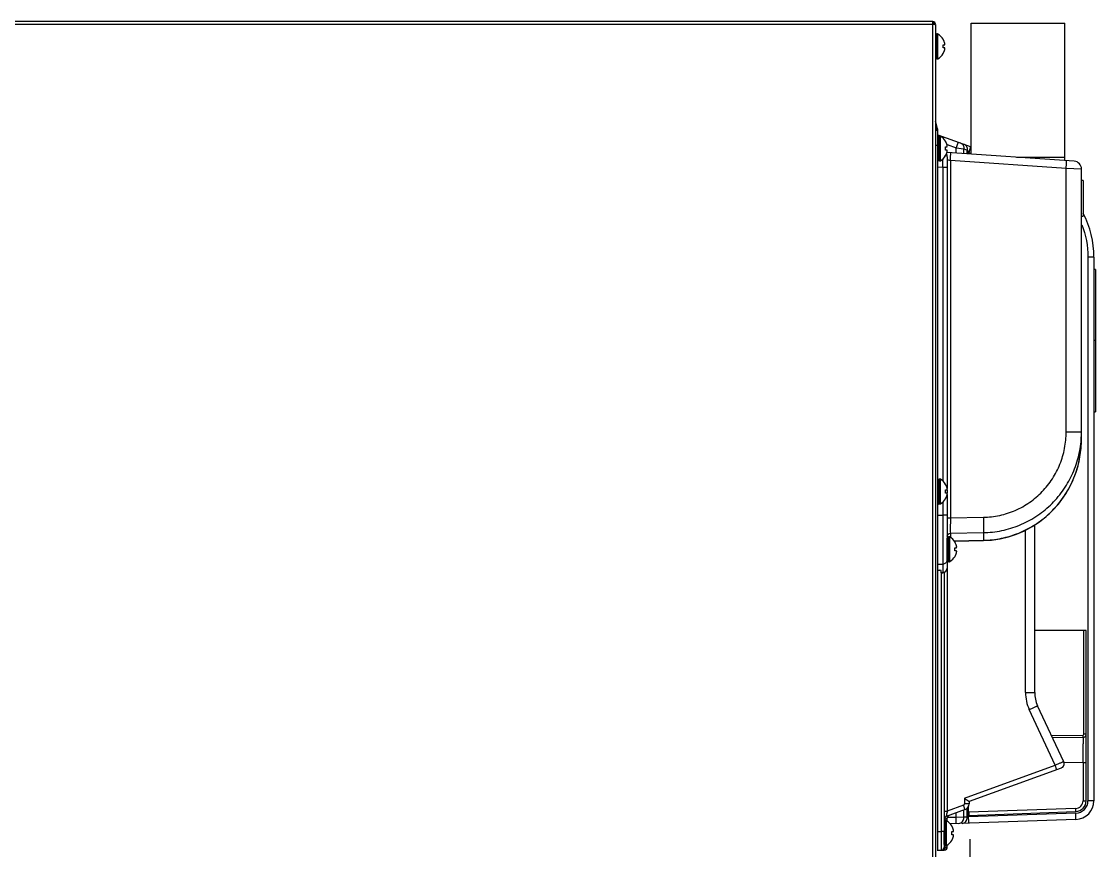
# Model space of a CAD drawing. Header units: millimetres. Extents: x 406 to 4339, y 342 to 2993.
# Drawn here: x 1984.2 to 2328.3, y 1710 to 1975.8 of the extents above; entities that cross this region are included whole.
import ezdxf

# ---------------------------------------------------------------- set-up
doc = ezdxf.new("R2010")
doc.units = ezdxf.units.MM
doc.header["$LTSCALE"] = 256.666667
doc.layers.get('0').update_dxf_attribs({"linetype": 'CONTINUOUS'})
doc.layers.add('ASSI', color=7, linetype='CONTINUOUS')
doc.layers.add('GEOM', color=7, linetype='CONTINUOUS')

msp = doc.modelspace()

# ---------------------------------------------------------------- linework, layer by layer
at = {"color": 7, "linetype": 'Continuous'}
for p, q in [((2276.23, 1975.77), (1727.83, 1975.77)), ((2276.23, 1974.87), (2276.23, 1975.77)), ((2276.68, 1975.58), (2276.23, 1974.99)), ((2276.13, 1974.87), (2276.68, 1974.87)), ((2276.68, 1974.87), (2277.03, 1974.87)), ((2277.03, 1974.77), (2277.03, 1574.67)), ((2288.53, 1975.27), (2318.53, 1975.27)), ((2288.53, 1933.28), (2288.53, 1975.27)), ((2318.53, 1932.27), (2318.53, 1975.27)), ((2279.47, 1970.07), (2279.5, 1970.07)), ((2279.47, 1968.27), (2280.02, 1968.27)), ((2280.02, 1967.27), (2279.47, 1967.27)), ((2279.5, 1965.47), (2279.47, 1965.47)), ((2277.83, 1709.97), (2277.83, 1936.1)), ((2280.27, 1937.37), (2280.3, 1937.37)), ((2280.27, 1935.57), (2280.82, 1935.57)), ((2280.82, 1934.57), (2280.27, 1934.57)), ((2280.3, 1932.77), (2280.27, 1932.77)), ((2324.33, 1924.8), (2323.83, 1924.8)), ((2324.33, 1924.8), (2324.33, 1913.4)), ((2323.83, 1913.4), (2324.33, 1913.4)), ((2280.27, 1827.4), (2280.3, 1827.4)), ((2280.27, 1825.6), (2280.82, 1825.6)), ((2280.82, 1824.6), (2280.27, 1824.6)), ((2280.3, 1822.8), (2280.27, 1822.8)), ((2283.27, 1808.9), (2283.3, 1808.9)), ((2283.27, 1807.1), (2283.82, 1807.1)), ((2283.82, 1806.1), (2283.27, 1806.1)), ((2283.3, 1804.3), (2283.27, 1804.3)), ((2282.27, 1717.9), (2282.3, 1717.9)), ((2282.27, 1716.1), (2282.82, 1716.1)), ((2282.82, 1715.1), (2282.27, 1715.1)), ((2282.3, 1713.3), (2282.27, 1713.3))]:
    msp.add_line(p, q, dxfattribs=at)
at = {"color": 9, "linetype": 'Continuous'}
for p, q in [((1727.93, 1974.87), (2276.13, 1974.87)), ((2276.13, 1974.87), (2276.13, 1574.67)), ((2277.03, 1936.1), (2277.83, 1936.1)), ((2303, 1932.27), (2318.53, 1932.27))]:
    msp.add_line(p, q, dxfattribs=at)
at = {"color": 4}
msp.add_line((2288.03, 1713.67), (2288.03, 1613.67), dxfattribs=at)
at = {"color": 7, "linetype": 'Continuous'}
for centre, radius, start, end in [((2276.13, 1974.87), 0.9, 0, 83.6203), ((2275.42, 1967.58), 4.75, 28.9687, 31.5341), ((2275.42, 1967.58), 4.75, 28.0074, 28.9684), ((2275.43, 1967.58), 4.75, 26.6813, 28.0074), ((2275.43, 1967.59), 4.74, 25.5402, 26.6812), ((2275.43, 1967.59), 4.74, 24.5722, 25.5402), ((2275.44, 1967.59), 4.73, 23.3175, 24.5722), ((2275.44, 1967.59), 4.73, 22.5474, 23.3174), ((2275.45, 1967.59), 4.72, 21.0025, 22.5476), ((2275.46, 1967.6), 4.72, 20.5181, 21.0023), ((2275.47, 1967.6), 4.7, 18.4656, 20.5187), ((2275.48, 1967.61), 4.68, 17.3773, 18.465), ((2275.5, 1967.61), 4.67, 16.3949, 17.3772), ((2275.53, 1967.62), 4.64, 14.3176, 16.3964), ((2278.03, 1968.51), 2.01, 5.1401, 7.2744), ((2278.06, 1968.51), 1.98, 4.2856, 5.1372), ((2278.07, 1968.52), 1.97, 3.0233, 4.286), ((2278.07, 1968.52), 1.97, 355.3984, 356.7833), ((2278.08, 1968.52), 1.96, 1.9964, 3.0228), ((2278.09, 1968.52), 1.95, 0.9261, 1.9964), ((2278.09, 1968.52), 1.95, 358.8459, 0.9258), ((2278.08, 1968.52), 1.96, 357.6234, 358.8455), ((2278.08, 1968.52), 1.96, 356.7841, 357.6235), ((2275.71, 1967.77), 3.79, 5.0778, 7.5988), ((2275.71, 1967.77), 3.79, 352.4012, 354.9222), ((2275.42, 1967.95), 4.75, 328.4659, 331.0313), ((2275.72, 1967.77), 3.78, 4.2046, 5.0769), ((2275.73, 1967.77), 3.78, 2.5423, 4.2047), ((2275.73, 1967.77), 3.78, 355.7953, 357.4577), ((2275.72, 1967.77), 3.78, 354.9231, 355.7954), ((2275.73, 1967.77), 3.77, 357.4579, 2.5421), ((2275.42, 1967.95), 4.75, 331.0316, 331.9926), ((2275.43, 1967.95), 4.75, 331.9926, 333.3187), ((2275.43, 1967.95), 4.74, 333.3188, 334.4598), ((2275.43, 1967.95), 4.74, 334.4598, 335.4278), ((2275.44, 1967.94), 4.73, 335.4278, 336.6825), ((2275.44, 1967.94), 4.73, 336.6826, 337.4526), ((2275.45, 1967.94), 4.72, 337.4524, 338.9975), ((2275.46, 1967.94), 4.72, 338.9977, 339.4819), ((2275.47, 1967.93), 4.7, 339.4813, 341.5344), ((2275.48, 1967.93), 4.68, 341.535, 342.6227), ((2275.5, 1967.92), 4.67, 342.6228, 343.6051), ((2275.53, 1967.91), 4.64, 343.6036, 345.6824), ((2278.03, 1968.52), 2.01, 352.7259, 354.7415), ((2278.03, 1967.01), 2.01, 5.2585, 7.2741), ((2278.03, 1967.02), 2.01, 352.7256, 354.8598), ((2278.05, 1968.52), 1.98, 354.7442, 355.3991), ((2278.05, 1967.01), 1.98, 4.6009, 5.2558), ((2278.07, 1967.02), 1.97, 3.2167, 4.6016), ((2278.07, 1967.02), 1.97, 355.714, 356.9766), ((2278.06, 1967.02), 1.98, 354.8627, 355.7144), ((2278.08, 1967.02), 1.96, 2.3765, 3.2159), ((2278.08, 1967.02), 1.95, 1.1545, 2.3767), ((2278.09, 1967.02), 1.95, 0.1995, 1.1541), ((2278.09, 1967.02), 1.95, 359.0741, 0.1995), ((2278.08, 1967.02), 1.95, 358.0037, 359.0738), ((2278.08, 1967.02), 1.96, 356.9771, 358.0037), ((2276.22, 1934.88), 4.75, 28.9687, 31.5341), ((2276.51, 1935.07), 3.79, 5.0778, 7.5988), ((2276.51, 1935.07), 3.79, 352.4012, 354.9222), ((2276.52, 1935.07), 3.78, 4.2046, 5.0769), ((2276.53, 1935.07), 3.78, 2.5423, 4.2047), ((2276.53, 1935.07), 3.78, 355.7953, 357.4577), ((2276.52, 1935.07), 3.78, 354.9231, 355.7954), ((2276.53, 1935.07), 3.77, 357.4579, 2.5421), ((2276.22, 1934.88), 4.75, 28.0074, 28.9684), ((2276.23, 1934.88), 4.75, 26.6813, 28.0074), ((2276.23, 1934.89), 4.74, 25.5402, 26.6812), ((2276.23, 1934.89), 4.74, 24.5722, 25.5402), ((2276.24, 1934.89), 4.73, 23.3175, 24.5722), ((2276.24, 1934.89), 4.73, 22.5474, 23.3174), ((2276.25, 1934.89), 4.72, 21.0025, 22.5476), ((2276.26, 1934.9), 4.72, 20.5181, 21.0023), ((2276.27, 1934.9), 4.7, 18.4656, 20.5187), ((2276.28, 1934.91), 4.68, 17.3773, 18.465), ((2276.3, 1934.91), 4.67, 16.3949, 17.3772), ((2276.33, 1934.92), 4.64, 14.3176, 16.3964), ((2276.33, 1935.21), 4.64, 343.6036, 345.6824), ((2278.83, 1935.81), 2.01, 5.1401, 7.2744), ((2278.83, 1935.82), 2.01, 352.7259, 354.7415), ((2278.83, 1934.31), 2.01, 5.2585, 7.2741), ((2278.83, 1934.32), 2.01, 352.7256, 354.8598), ((2278.86, 1935.81), 1.98, 4.2856, 5.1372), ((2278.87, 1935.82), 1.97, 3.0233, 4.286), ((2278.87, 1935.82), 1.97, 355.3984, 356.7833), ((2278.85, 1935.82), 1.98, 354.7442, 355.3991), ((2278.85, 1934.31), 1.98, 4.6009, 5.2558), ((2278.87, 1934.32), 1.97, 3.2167, 4.6016), ((2278.87, 1934.32), 1.97, 355.714, 356.9766), ((2278.86, 1934.32), 1.98, 354.8627, 355.7144), ((2278.88, 1935.82), 1.96, 1.9964, 3.0228), ((2278.89, 1935.82), 1.95, 0.9261, 1.9964), ((2278.89, 1935.82), 1.95, 358.8459, 0.9258), ((2278.88, 1935.82), 1.96, 357.6234, 358.8455), ((2278.88, 1935.82), 1.96, 356.7841, 357.6235), ((2278.88, 1934.32), 1.96, 2.3765, 3.2159), ((2278.88, 1934.32), 1.95, 1.1545, 2.3767), ((2278.89, 1934.32), 1.95, 0.1995, 1.1541), ((2278.89, 1934.32), 1.95, 359.0741, 0.1995), ((2278.88, 1934.32), 1.95, 358.0037, 359.0738), ((2278.88, 1934.32), 1.96, 356.9771, 358.0037), ((2276.22, 1935.25), 4.75, 328.4659, 331.0313), ((2276.22, 1935.25), 4.75, 331.0316, 331.9926), ((2276.23, 1935.25), 4.75, 331.9926, 333.3187), ((2276.23, 1935.25), 4.74, 333.3188, 334.4598), ((2276.23, 1935.25), 4.74, 334.4598, 335.4278), ((2276.24, 1935.24), 4.73, 335.4278, 336.6825), ((2276.24, 1935.24), 4.73, 336.6826, 337.4526), ((2276.25, 1935.24), 4.72, 337.4524, 338.9975), ((2276.26, 1935.24), 4.72, 338.9977, 339.4819), ((2276.27, 1935.23), 4.7, 339.4813, 341.5344), ((2276.28, 1935.23), 4.68, 341.535, 342.6227), ((2276.3, 1935.22), 4.67, 342.6228, 343.6051), ((2253.53, 1932.27), 65, 359.0444, 360), ((2276.22, 1824.92), 4.75, 28.9687, 31.5341), ((2276.51, 1825.1), 3.79, 5.0778, 7.5988), ((2276.51, 1825.1), 3.79, 352.4012, 354.9222), ((2276.52, 1825.1), 3.78, 4.2046, 5.0769), ((2276.53, 1825.1), 3.78, 2.5423, 4.2047), ((2276.53, 1825.1), 3.78, 355.7953, 357.4577), ((2276.52, 1825.1), 3.78, 354.9231, 355.7954), ((2276.53, 1825.1), 3.77, 0.0004, 2.5421), ((2276.53, 1825.1), 3.77, 357.4579, 359.9996), ((2276.22, 1824.92), 4.75, 28.0074, 28.9684), ((2276.23, 1824.92), 4.75, 26.6813, 28.0074), ((2276.23, 1824.92), 4.74, 25.5402, 26.6812), ((2276.23, 1824.92), 4.74, 24.5722, 25.5402), ((2276.24, 1824.92), 4.73, 23.3175, 24.5722), ((2276.24, 1824.93), 4.73, 22.5474, 23.3174), ((2276.25, 1824.93), 4.72, 21.0025, 22.5476), ((2276.26, 1824.93), 4.72, 20.5181, 21.0023), ((2276.27, 1824.94), 4.7, 18.4656, 20.5187), ((2276.28, 1824.94), 4.68, 17.3773, 18.465), ((2276.28, 1825.26), 4.68, 341.535, 342.6227), ((2276.3, 1824.95), 4.67, 16.3949, 17.3772), ((2276.3, 1825.26), 4.67, 342.6228, 343.6051), ((2276.33, 1824.95), 4.64, 14.3176, 16.3964), ((2276.33, 1825.25), 4.64, 343.6036, 345.6824), ((2278.83, 1825.85), 2.01, 5.1401, 7.2744), ((2278.83, 1825.86), 2.01, 352.7259, 354.7415), ((2278.83, 1824.35), 2.01, 5.2585, 7.2741), ((2278.83, 1824.36), 2.01, 352.7256, 354.8598), ((2278.86, 1825.85), 1.98, 4.2856, 5.1372), ((2278.87, 1825.85), 1.97, 3.0233, 4.286), ((2278.87, 1825.85), 1.97, 355.3984, 356.7833), ((2278.85, 1825.85), 1.98, 354.7442, 355.3991), ((2278.85, 1824.35), 1.98, 4.6009, 5.2558), ((2278.87, 1824.35), 1.97, 3.2167, 4.6016), ((2278.87, 1824.35), 1.97, 355.714, 356.9766), ((2278.86, 1824.35), 1.98, 354.8627, 355.7144), ((2278.88, 1825.85), 1.96, 1.9964, 3.0228), ((2278.89, 1825.85), 1.95, 0.9261, 1.9964), ((2278.89, 1825.85), 1.95, 358.8459, 0.9258), ((2278.88, 1825.85), 1.96, 357.6234, 358.8455), ((2278.88, 1825.85), 1.96, 356.7841, 357.6235), ((2278.88, 1824.35), 1.96, 2.3765, 3.2159), ((2278.88, 1824.35), 1.95, 1.1545, 2.3767), ((2278.89, 1824.35), 1.95, 0.1995, 1.1541), ((2278.89, 1824.35), 1.95, 359.0741, 0.1995), ((2278.88, 1824.35), 1.95, 358.0037, 359.0738), ((2278.88, 1824.35), 1.96, 356.9771, 358.0037), ((2276.22, 1825.29), 4.75, 328.4659, 331.0313), ((2276.22, 1825.29), 4.75, 331.0316, 331.9926), ((2276.23, 1825.28), 4.75, 331.9926, 333.3187), ((2276.23, 1825.28), 4.74, 333.3188, 334.4598), ((2276.23, 1825.28), 4.74, 334.4598, 335.4278), ((2276.24, 1825.28), 4.73, 335.4278, 336.6825), ((2276.24, 1825.28), 4.73, 336.6826, 337.4526), ((2276.25, 1825.27), 4.72, 337.4524, 338.9975), ((2276.26, 1825.27), 4.72, 338.9977, 339.4819), ((2276.27, 1825.27), 4.7, 339.4813, 341.5344), ((2279.22, 1806.41), 4.75, 28.9687, 31.5341), ((2279.51, 1806.6), 3.79, 5.0778, 7.5988), ((2279.52, 1806.6), 3.78, 4.2046, 5.0769), ((2279.53, 1806.6), 3.78, 2.5423, 4.2047), ((2279.53, 1806.6), 3.77, 357.4579, 2.5421), ((2279.22, 1806.41), 4.75, 28.0074, 28.9684), ((2279.23, 1806.41), 4.75, 26.6813, 28.0074), ((2279.23, 1806.42), 4.74, 25.5402, 26.6812), ((2279.23, 1806.42), 4.74, 24.5722, 25.5402), ((2279.24, 1806.42), 4.73, 23.3175, 24.5722), ((2279.24, 1806.42), 4.73, 22.5474, 23.3174), ((2279.25, 1806.42), 4.72, 21.0025, 22.5476), ((2279.26, 1806.43), 4.72, 20.5181, 21.0023), ((2279.27, 1806.43), 4.7, 18.4656, 20.5187), ((2279.28, 1806.44), 4.68, 17.3773, 18.465), ((2279.3, 1806.44), 4.67, 16.3949, 17.3772), ((2279.33, 1806.45), 4.64, 14.3176, 16.3964), ((2281.83, 1807.34), 2.01, 5.1401, 7.2744), ((2281.83, 1807.35), 2.01, 352.7259, 354.7415), ((2281.86, 1807.34), 1.98, 4.2856, 5.1372), ((2281.87, 1807.35), 1.97, 3.0233, 4.286), ((2281.87, 1807.35), 1.97, 355.3984, 356.7833), ((2281.85, 1807.35), 1.98, 354.7442, 355.3991), ((2281.88, 1807.35), 1.96, 1.9964, 3.0228), ((2281.89, 1807.35), 1.95, 0.9261, 1.9964), ((2281.89, 1807.35), 1.95, 358.8459, 0.9258), ((2281.88, 1807.35), 1.96, 357.6234, 358.8455), ((2281.88, 1807.35), 1.96, 356.7841, 357.6235), ((2279.51, 1806.6), 3.79, 352.4012, 354.9222), ((2279.22, 1806.78), 4.75, 328.4659, 331.0313), ((2279.53, 1806.6), 3.78, 355.7953, 357.4577), ((2279.52, 1806.6), 3.78, 354.9231, 355.7954), ((2279.22, 1806.78), 4.75, 331.0316, 331.9926), ((2279.23, 1806.78), 4.75, 331.9926, 333.3187), ((2279.23, 1806.78), 4.74, 333.3188, 334.4598), ((2279.23, 1806.78), 4.74, 334.4598, 335.4278), ((2279.24, 1806.77), 4.73, 335.4278, 336.6825), ((2279.24, 1806.77), 4.73, 336.6826, 337.4526), ((2279.25, 1806.77), 4.72, 337.4524, 338.9975), ((2279.26, 1806.77), 4.72, 338.9977, 339.4819), ((2279.27, 1806.76), 4.7, 339.4813, 341.5344), ((2279.28, 1806.76), 4.68, 341.535, 342.6227), ((2279.3, 1806.75), 4.67, 342.6228, 343.6051), ((2279.33, 1806.74), 4.64, 343.6036, 345.6824), ((2281.83, 1805.84), 2.01, 5.2585, 7.2741), ((2281.83, 1805.85), 2.01, 352.7256, 354.8598), ((2281.85, 1805.84), 1.98, 4.6009, 5.2558), ((2281.87, 1805.85), 1.97, 3.2167, 4.6016), ((2281.87, 1805.85), 1.97, 355.714, 356.9766), ((2281.86, 1805.85), 1.98, 354.8627, 355.7144), ((2281.88, 1805.85), 1.96, 2.3765, 3.2159), ((2281.88, 1805.85), 1.95, 1.1545, 2.3767), ((2281.89, 1805.85), 1.95, 0.1995, 1.1541), ((2281.89, 1805.85), 1.95, 359.0741, 0.1995), ((2281.88, 1805.85), 1.95, 358.0037, 359.0738), ((2281.88, 1805.85), 1.96, 356.9771, 358.0037), ((2278.22, 1715.41), 4.75, 28.9687, 31.5341), ((2278.22, 1715.41), 4.75, 28.0074, 28.9684), ((2278.23, 1715.41), 4.75, 26.6813, 28.0074), ((2278.23, 1715.42), 4.74, 25.5402, 26.6812), ((2278.23, 1715.42), 4.74, 24.5722, 25.5402), ((2278.24, 1715.42), 4.73, 23.3175, 24.5722), ((2278.24, 1715.42), 4.73, 22.5474, 23.3174), ((2278.25, 1715.42), 4.72, 21.0025, 22.5476), ((2278.51, 1715.6), 3.79, 5.0778, 7.5988), ((2278.51, 1715.6), 3.79, 352.4012, 354.9222), ((2278.52, 1715.6), 3.78, 4.2046, 5.0769), ((2278.53, 1715.6), 3.78, 2.5423, 4.2047), ((2278.53, 1715.6), 3.78, 355.7953, 357.4577), ((2278.52, 1715.6), 3.78, 354.9231, 355.7954), ((2278.53, 1715.6), 3.77, 357.4579, 2.5421), ((2278.23, 1715.78), 4.74, 334.4598, 335.4278), ((2278.24, 1715.77), 4.73, 335.4278, 336.6825), ((2278.24, 1715.77), 4.73, 336.6826, 337.4526), ((2278.25, 1715.77), 4.72, 337.4524, 338.9975), ((2278.26, 1715.43), 4.72, 20.5181, 21.0023), ((2278.26, 1715.77), 4.72, 338.9977, 339.4819), ((2278.27, 1715.43), 4.7, 18.4656, 20.5187), ((2278.27, 1715.76), 4.7, 339.4813, 341.5344), ((2278.28, 1715.44), 4.68, 17.3773, 18.465), ((2278.28, 1715.76), 4.68, 341.535, 342.6227), ((2278.3, 1715.44), 4.67, 16.3949, 17.3772), ((2278.3, 1715.75), 4.67, 342.6228, 343.6051), ((2278.33, 1715.45), 4.64, 14.3176, 16.3964), ((2278.33, 1715.74), 4.64, 343.6036, 345.6824), ((2280.83, 1716.34), 2.01, 5.1401, 7.2744), ((2280.83, 1716.35), 2.01, 352.7259, 354.7415), ((2280.83, 1714.84), 2.01, 5.2585, 7.2741), ((2280.83, 1714.85), 2.01, 352.7256, 354.8598), ((2280.86, 1716.34), 1.98, 4.2856, 5.1372), ((2280.87, 1716.35), 1.97, 3.0233, 4.286), ((2280.87, 1716.35), 1.97, 355.3984, 356.7833), ((2280.85, 1716.35), 1.98, 354.7442, 355.3991), ((2280.85, 1714.84), 1.98, 4.6009, 5.2558), ((2280.87, 1714.85), 1.97, 3.2167, 4.6016), ((2280.87, 1714.85), 1.97, 355.714, 356.9766), ((2280.86, 1714.85), 1.98, 354.8627, 355.7144), ((2280.88, 1716.35), 1.96, 1.9964, 3.0228), ((2280.89, 1716.35), 1.95, 0.9261, 1.9964), ((2280.89, 1716.35), 1.95, 358.8459, 0.9258), ((2280.88, 1716.35), 1.96, 357.6234, 358.8455), ((2280.88, 1716.35), 1.96, 356.7841, 357.6235), ((2280.88, 1714.85), 1.96, 2.3765, 3.2159), ((2280.88, 1714.85), 1.95, 1.1545, 2.3767), ((2280.89, 1714.85), 1.95, 0.1995, 1.1541), ((2280.89, 1714.85), 1.95, 359.0741, 0.1995), ((2280.88, 1714.85), 1.95, 358.0037, 359.0738), ((2280.88, 1714.85), 1.96, 356.9771, 358.0037), ((2278.22, 1715.78), 4.75, 328.4659, 331.0313), ((2278.22, 1715.78), 4.75, 331.0316, 331.9926), ((2278.23, 1715.78), 4.75, 331.9926, 333.3187), ((2278.23, 1715.78), 4.74, 333.3188, 334.4598)]:
    msp.add_arc(centre, radius, start, end, dxfattribs=at)
for points, knots in [([(2276.68, 1974.87), (2276.71, 1974.86), (2276.79, 1974.85), (2276.88, 1974.83), (2276.94, 1974.82)], [0, 0, 0, 0, 0.299271, 1, 1, 1, 1]), ([(2276.94, 1974.82), (2276.96, 1974.81), (2276.99, 1974.8), (2277.03, 1974.78), (2277.03, 1974.77)], [0, 0, 0, 0, 0.680679, 1, 1, 1, 1])]:
    msp.add_open_spline(points, degree=3, knots=knots, dxfattribs=at)
at = {"layer": 'ASSI', "color": 7, "linetype": 'Continuous'}
for p, q in [((2277.63, 1971.77), (2277.43, 1971.77)), ((2277.63, 1963.77), (2277.43, 1963.77)), ((2278.43, 1939.07), (2278.23, 1939.07)), ((2278.43, 1931.07), (2278.23, 1931.07)), ((2278.43, 1829.1), (2278.23, 1829.1)), ((2278.43, 1821.1), (2278.23, 1821.1)), ((2280.83, 1803), (2280.83, 1810.2)), ((2281.43, 1810.6), (2281.23, 1810.6)), ((2281.43, 1802.6), (2281.23, 1802.6)), ((2280.43, 1719.6), (2280.23, 1719.6)), ((2279.83, 1712), (2279.83, 1716.11)), ((2280.43, 1711.6), (2280.23, 1711.6))]:
    msp.add_line(p, q, dxfattribs=at)
at = {"layer": 'ASSI', "color": 9, "linetype": 'Continuous'}
for p, q in [((2277.43, 1963.77), (2277.43, 1971.77)), ((2277.63, 1963.77), (2277.63, 1971.77)), ((2277.83, 1963.82), (2277.83, 1971.71)), ((2278.23, 1931.07), (2278.23, 1939.07)), ((2278.43, 1931.07), (2278.43, 1939.07)), ((2278.63, 1931.12), (2278.63, 1939.01)), ((2278.23, 1821.1), (2278.23, 1829.1)), ((2278.43, 1821.1), (2278.43, 1829.1)), ((2278.63, 1821.16), (2278.63, 1829.05)), ((2281.23, 1802.6), (2281.23, 1810.6)), ((2281.43, 1802.6), (2281.43, 1810.6)), ((2281.63, 1802.65), (2281.63, 1810.54)), ((2280.23, 1711.6), (2280.23, 1719.6)), ((2280.43, 1711.6), (2280.43, 1719.6)), ((2280.63, 1711.65), (2280.63, 1719.54))]:
    msp.add_line(p, q, dxfattribs=at)
at = {"layer": 'ASSI', "color": 7, "linetype": 'Continuous'}
for centre, radius, start, end in [((2277.43, 1971.37), 0.4, 90, 180), ((2277.63, 1971.37), 0.4, 59.6988, 90), ((2275.41, 1967.57), 4.8, 31.4579, 59.6988), ((2275.41, 1967.97), 4.8, 300.3012, 328.5421), ((2277.43, 1964.17), 0.4, 180, 270), ((2277.63, 1964.17), 0.4, 270, 300.3012), ((2278.23, 1938.67), 0.4, 90, 180), ((2278.43, 1938.67), 0.4, 59.6988, 90), ((2276.21, 1934.87), 4.8, 31.4579, 59.6988), ((2278.23, 1931.47), 0.4, 180, 270), ((2278.43, 1931.47), 0.4, 270, 300.3012), ((2276.21, 1935.27), 4.8, 300.3012, 328.5421), ((2278.23, 1828.7), 0.4, 90, 180), ((2278.43, 1828.7), 0.4, 59.6988, 90), ((2276.21, 1824.9), 4.8, 31.4579, 59.6988), ((2278.23, 1821.5), 0.4, 180, 270), ((2278.43, 1821.5), 0.4, 270, 300.3012), ((2276.21, 1825.3), 4.8, 300.3012, 328.5421), ((2281.23, 1810.2), 0.4, 90, 180), ((2281.43, 1810.2), 0.4, 59.6988, 90), ((2279.21, 1806.4), 4.8, 31.4579, 59.6988), ((2279.21, 1806.8), 4.8, 300.3012, 328.5421), ((2281.23, 1803), 0.4, 180, 270), ((2281.43, 1803), 0.4, 270, 300.3012), ((2280.23, 1719.2), 0.4, 90, 180), ((2280.43, 1719.2), 0.4, 59.6988, 90), ((2278.21, 1715.4), 4.8, 31.4579, 59.6988), ((2280.23, 1712), 0.4, 180, 270), ((2280.43, 1712), 0.4, 270, 300.3012), ((2278.21, 1715.8), 4.8, 300.3012, 328.5421)]:
    msp.add_arc(centre, radius, start, end, dxfattribs=at)
at = {"layer": 'GEOM', "color": 7, "linetype": 'Continuous'}
for p, q in [((2277.75, 1941.35), (2277.03, 1943.85)), ((2277.83, 1936.1), (2277.83, 1940.84)), ((2277.83, 1939.47), (2288.53, 1935.57)), ((2321.5, 1930.97), (2280.75, 1933.82)), ((2280.83, 1932.42), (2280.83, 1826.1)), ((2323.83, 1920.47), (2323.83, 1928.48)), ((2323.83, 1841.79), (2323.83, 1917.72)), ((2327.83, 1900.26), (2327.83, 1726.01)), ((2328.33, 1896.25), (2327.83, 1896.25)), ((2328.33, 1896.25), (2328.33, 1850.69)), ((2327.83, 1850.69), (2328.33, 1850.69)), ((2323.71, 1839.04), (2323.83, 1841.79)), ((2323.35, 1836.23), (2323.71, 1839.04)), ((2322.76, 1833.48), (2323.35, 1836.23)), ((2320.87, 1828.18), (2321.92, 1830.78)), ((2321.92, 1830.78), (2322.76, 1833.48)), ((2319.59, 1825.68), (2320.87, 1828.18)), ((2280.83, 1825.6), (2280.83, 1824.6)), ((2280.83, 1824.1), (2280.83, 1803.19)), ((2318.1, 1823.3), (2319.59, 1825.68)), ((2314.56, 1818.99), (2316.42, 1821.07)), ((2316.42, 1821.07), (2318.1, 1823.3)), ((2310.35, 1815.37), (2312.53, 1817.09)), ((2312.53, 1817.09), (2314.56, 1818.99)), ((2305.6, 1812.54), (2308.03, 1813.85)), ((2308.03, 1813.85), (2310.35, 1815.37)), ((2308.83, 1760.68), (2308.83, 1814.37)), ((2297.77, 1809.95), (2300.45, 1810.59)), ((2300.45, 1810.59), (2303.06, 1811.45)), ((2303.06, 1811.45), (2305.6, 1812.54)), ((2283.08, 1809.23), (2292.39, 1809.39)), ((2292.39, 1809.39), (2295.05, 1809.55)), ((2295.05, 1809.55), (2297.77, 1809.95)), ((2278.2, 1799.87), (2278.46, 1799.86)), ((2278.83, 1799.05), (2278.83, 1799.79)), ((2280.83, 1803), (2280.83, 1800.57)), ((2278.83, 1799.05), (2279.38, 1799.07)), ((2279.83, 1799.16), (2279.83, 1711.11)), ((2325.33, 1780.53), (2308.83, 1780.53)), ((2325.33, 1726.01), (2325.33, 1780.53)), ((2318.13, 1738.5), (2309.76, 1756.46)), ((2324.34, 1746.28), (2314.59, 1746.11)), ((2317.29, 1736.46), (2287.83, 1725.74)), ((2287.66, 1721.31), (2287.66, 1724.21)), ((2287.83, 1725.74), (2287.83, 1725.01)), ((2286.51, 1723.13), (2280.48, 1720.94)), ((2287.66, 1721.31), (2321.95, 1722.51)), ((2280.83, 1719.4), (2280.83, 1720.36)), ((2322.04, 1720.01), (2281.75, 1718.6)), ((2280.83, 1711.13), (2280.83, 1711.79)), ((2277.83, 1710.1), (2279.84, 1710.13))]:
    msp.add_line(p, q, dxfattribs=at)
at = {"layer": 'GEOM', "color": 9, "linetype": 'Continuous'}
for p, q in [((2277.75, 1941.35), (2277.03, 1941.13)), ((2277.83, 1940.84), (2277.03, 1940.84)), ((2280.76, 1936.3), (2283.66, 1935.24)), ((2283.66, 1933.62), (2283.66, 1935.24)), ((2283.66, 1935.24), (2286.15, 1934.94)), ((2286.15, 1934.94), (2287.25, 1934.54)), ((2286.15, 1933.44), (2286.15, 1934.94)), ((2287.25, 1933.37), (2287.25, 1934.54)), ((2280.83, 1931.49), (2281.81, 1931.25)), ((2318.91, 1928.65), (2281.81, 1931.25)), ((2281.81, 1931.25), (2281.81, 1816.7)), ((2287.66, 1933.78), (2288.53, 1933.47)), ((2287.66, 1933.34), (2287.66, 1933.78)), ((2279.38, 1928.92), (2277.83, 1929.03)), ((2280.83, 1928.92), (2279.38, 1928.92)), ((2279.38, 1928.92), (2279.38, 1828.5)), ((2318.91, 1844.19), (2318.91, 1928.65)), ((2323.83, 1928.48), (2318.91, 1928.65)), ((2327.83, 1900.26), (2325.9, 1900.26)), ((2325.9, 1900.26), (2325.9, 1726.01)), ((2328.33, 1873.47), (2327.83, 1873.47)), ((2318.91, 1844.19), (2323.83, 1844.19)), ((2279.38, 1821.7), (2279.38, 1817.56)), ((2277.83, 1817.52), (2279.38, 1817.56)), ((2280.83, 1817.56), (2279.38, 1817.56)), ((2280.83, 1816.7), (2281.81, 1816.7)), ((2281.81, 1816.7), (2292.39, 1816.86)), ((2281.81, 1811.78), (2292.39, 1811.93)), ((2281.81, 1811.78), (2281.81, 1810.41)), ((2292.39, 1811.93), (2292.39, 1809.49)), ((2305.88, 1760.68), (2305.88, 1812.69)), ((2283.01, 1809.32), (2292.39, 1809.49)), ((2292.39, 1809.49), (2292.39, 1809.39)), ((2277.83, 1801.77), (2279.38, 1801.82)), ((2279.38, 1801.82), (2279.38, 1799.15)), ((2280.81, 1800.38), (2280.81, 1722.64)), ((2278.83, 1799.13), (2279.38, 1799.15)), ((2278.84, 1799.05), (2278.84, 1716.11)), ((2279.38, 1799.15), (2279.38, 1799.07)), ((2324.58, 1747.28), (2324.58, 1780.53)), ((2305.88, 1760.68), (2308.83, 1760.68)), ((2315.41, 1737.36), (2307.1, 1755.19)), ((2314.24, 1746.85), (2324.34, 1747.03)), ((2325.33, 1747.28), (2324.58, 1747.28)), ((2324.34, 1738.28), (2318.24, 1738.17)), ((2324.34, 1738.28), (2325.33, 1738.28)), ((2324.34, 1738.28), (2324.34, 1726.01)), ((2286.35, 1726.79), (2315.41, 1737.36)), ((2286.02, 1724.54), (2280.81, 1722.64)), ((2286.35, 1726.79), (2286.35, 1725.01)), ((2287.83, 1725.01), (2286.35, 1725.01)), ((2324.34, 1726.01), (2325.33, 1726.01)), ((2327.83, 1726.01), (2325.9, 1726.01)), ((2279.83, 1722.64), (2280.81, 1722.64)), ((2283.66, 1720.67), (2280.82, 1720.57)), ((2283.66, 1720.67), (2283.66, 1722.09)), ((2286.15, 1720.7), (2283.66, 1720.67)), ((2286.15, 1720.7), (2286.15, 1723)), ((2287.25, 1720.74), (2286.15, 1720.7)), ((2287.25, 1720.74), (2287.25, 1723.6)), ((2322.04, 1722.01), (2287.66, 1720.81)), ((2287.66, 1720.81), (2287.66, 1721.31)), ((2321.93, 1723.51), (2287.69, 1722.31)), ((2280.08, 1719.91), (2279.83, 1719.91)), ((2280.83, 1720.36), (2280.08, 1719.91)), ((2280.08, 1719.91), (2280.08, 1719.57)), ((2277.83, 1716.1), (2278.84, 1716.11)), ((2279.83, 1716.11), (2278.84, 1716.11)), ((2279.83, 1711.11), (2280.08, 1711.13)), ((2280.08, 1711.63), (2280.08, 1711.13)), ((2280.08, 1711.13), (2280.83, 1711.13))]:
    msp.add_line(p, q, dxfattribs=at)
at = {"layer": 'GEOM', "color": 7, "linetype": 'Continuous'}
for centre, radius, start, end in [((2276.03, 1940.84), 1.8, 0, 16.2314), ((2279.33, 1932.42), 1.5, 0.0001, 35.3408), ((2321.33, 1928.48), 2.5, 0, 86), ((2297.83, 1900.26), 30, 27.8106, 27.8697), ((2297.83, 1900.26), 30, 359.9989, 27.7955), ((2279.33, 1800.57), 1.5, 272.0308, 360), ((2318.83, 1760.68), 10, 180, 205), ((2324.33, 1747.28), 1, 271.0001, 339.3963), ((2316.78, 1737.87), 1.5, 290.0001, 25), ((2285.83, 1725.01), 2, 290, 360), ((2321.83, 1726.01), 3.5, 272, 360), ((2321.83, 1726.01), 6, 272, 360), ((2280.83, 1720), 1, 110.0001, 180), ((2281.83, 1720.36), 1, 109.9995, 179.9998), ((2278.83, 1711.11), 1, 271, 360), ((2279.83, 1711.13), 1, 271.0001, 0)]:
    msp.add_arc(centre, radius, start, end, dxfattribs=at)
at = {"layer": 'GEOM', "color": 9, "linetype": 'Continuous'}
for centre, radius, start, end in [((1891.64, 1937.18), 387.83, 358.7798, 359.194), ((2291.17, 1841.79), 32.65, 355.114, 359.9977), ((2291.13, 1844.19), 32.69, 355.8025, 359.999), ((2291.23, 1841.79), 32.59, 353.9405, 355.1124), ((2279.37, 1803.29), 1.46, 349.4565, 359.984), ((2279.37, 1803.29), 1.45, 348.8391, 349.4503), ((2318.88, 1760.68), 13, 180.0002, 204.9998), ((-38.32, 1744.11), 2362.67, 359.85863, 0.00311), ((2285.85, 1725.01), 0.5, 290.0002, 359.9998), ((2321.84, 1726.01), 2.5, 272.0003, 359.9997), ((2321.9, 1726.01), 4, 272.0005, 359.9995), ((2283.17, 1720.4), 3.14, 185.9565, 189.1574)]:
    msp.add_arc(centre, radius, start, end, dxfattribs=at)
at = {"layer": 'GEOM', "color": 7, "linetype": 'Continuous'}
for centre, start_param, end_param in [((2278.33, 1799.96), 3.355232, 4.444145), ((2278.33, 1799.77), -0.006444, 1.302553)]:
    msp.add_ellipse(centre, major_axis=(0.5, 0.018), ratio=0.176098, start_param=start_param, end_param=end_param, dxfattribs=at)
at = {"layer": 'GEOM', "color": 9, "linetype": 'Continuous'}
for points, knots in [([(2284.27, 1937.12), (2284.29, 1937.12), (2284.26, 1937.04), (2284.25, 1936.96), (2284.19, 1936.77), (2284.08, 1936.44), (2283.9, 1935.92), (2283.75, 1935.48), (2283.66, 1935.24)], [0, 0, 0, 0, 0.020217, 0.077134, 0.169398, 0.293318, 0.617079, 1, 1, 1, 1]), ([(2285.11, 1936.82), (2285.44, 1936.69), (2286.06, 1936.13), (2286.19, 1935.33), (2286.15, 1934.94)], [0, 0, 0, 0, 0.476573, 1, 1, 1, 1]), ([(2286.2, 1936.42), (2286.54, 1936.3), (2287.15, 1935.74), (2287.28, 1934.94), (2287.25, 1934.54)], [0, 0, 0, 0, 0.476573, 1, 1, 1, 1]), ([(2287.25, 1934.54), (2287.28, 1934.48), (2287.41, 1934.23), (2287.55, 1933.98), (2287.66, 1933.78)], [0, 0, 0, 0, 0.226362, 1, 1, 1, 1]), ([(2288.28, 1935.66), (2288.29, 1935.66), (2288.26, 1935.59), (2288.25, 1935.5), (2288.19, 1935.32), (2288.08, 1934.98), (2287.9, 1934.46), (2287.75, 1934.02), (2287.66, 1933.78)], [0, 0, 0, 0, 0.020217, 0.077134, 0.169398, 0.293318, 0.617079, 1, 1, 1, 1]), ([(2281.81, 1931.25), (2281.82, 1931.41), (2281.84, 1931.73), (2281.87, 1932.19), (2281.9, 1932.61), (2281.92, 1932.98), (2281.93, 1933.26), (2281.94, 1933.44), (2281.94, 1933.54), (2281.94, 1933.62), (2281.95, 1933.69), (2281.94, 1933.71), (2281.94, 1933.74), (2281.94, 1933.74)], [0, 0, 0, 0, 0.195046, 0.382549, 0.555343, 0.706787, 0.831078, 0.881509, 0.923458, 0.956529, 0.98041, 0.994894, 1, 1, 1, 1]), ([(2318.91, 1928.65), (2318.93, 1928.81), (2318.95, 1929.13), (2318.98, 1929.59), (2319, 1930.02), (2319.02, 1930.39), (2319.04, 1930.66), (2319.04, 1930.84), (2319.05, 1930.95), (2319.05, 1931.03), (2319.05, 1931.09), (2319.05, 1931.12), (2319.05, 1931.14), (2319.04, 1931.14)], [0, 0, 0, 0, 0.195045, 0.382548, 0.555342, 0.706785, 0.831077, 0.881509, 0.923458, 0.956528, 0.98041, 0.994894, 1, 1, 1, 1]), ([(2292.39, 1816.86), (2294.14, 1816.88), (2297.66, 1817.28), (2302.7, 1818.91), (2307.33, 1821.5), (2311.37, 1824.95), (2314.66, 1829.11), (2317.09, 1833.82), (2318.58, 1838.91), (2318.91, 1842.43), (2318.91, 1844.19)], [0, 0, 0, 0, 0.124983, 0.249968, 0.374958, 0.499955, 0.624958, 0.749967, 0.874982, 1, 1, 1, 1]), ([(2292.39, 1811.93), (2294.36, 1811.96), (2298.32, 1812.39), (2304.03, 1814.14), (2309.31, 1816.92), (2313.99, 1820.63), (2317.9, 1825.13), (2320.92, 1830.28), (2322.94, 1835.89), (2323.59, 1839.82), (2323.74, 1841.79)], [0, 0, 0, 0, 0.125021, 0.250032, 0.375034, 0.500028, 0.625018, 0.750008, 0.875, 1, 1, 1, 1]), ([(2292.39, 1809.49), (2294.32, 1809.52), (2298.19, 1809.94), (2303.78, 1811.63), (2308.97, 1814.3), (2313.59, 1817.87), (2317.5, 1822.2), (2320.56, 1827.17), (2322.69, 1832.6), (2323.44, 1836.42), (2323.64, 1838.35)], [0, 0, 0, 0, 0.125025, 0.250047, 0.375062, 0.500067, 0.625063, 0.750049, 0.875028, 1, 1, 1, 1]), ([(2279.38, 1817.56), (2279.38, 1815.74), (2279.39, 1812.31), (2279.4, 1807.7), (2279.39, 1804.27), (2279.39, 1802.45), (2279.38, 1801.82)], [0, 0, 0, 0, 0.347298, 0.652711, 0.879383, 1, 1, 1, 1]), ([(2281.81, 1816.7), (2281.81, 1815.63), (2281.81, 1813.99), (2281.8, 1812.35), (2281.81, 1811.78)], [0, 0, 0, 0, 0.652732, 1, 1, 1, 1]), ([(2292.39, 1816.86), (2292.39, 1816.29), (2292.41, 1815.21), (2292.42, 1813.77), (2292.41, 1812.7), (2292.4, 1812.13), (2292.39, 1811.93)], [0, 0, 0, 0, 0.347239, 0.652596, 0.879272, 1, 1, 1, 1]), ([(2280.83, 1810.79), (2280.83, 1811.04), (2281.04, 1811.56), (2281.56, 1811.77), (2281.81, 1811.78)], [0, 0, 0, 0, 0.497318, 1, 1, 1, 1]), ([(2280.8, 1803.01), (2280.74, 1802.69), (2280.37, 1802.07), (2279.71, 1801.83), (2279.38, 1801.82)], [0, 0, 0, 0, 0.497651, 1, 1, 1, 1]), ([(2280.83, 1800.63), (2280.83, 1800.44), (2280.75, 1800.06), (2280.43, 1799.57), (2279.95, 1799.24), (2279.57, 1799.16), (2279.38, 1799.15)], [0, 0, 0, 0, 0.248267, 0.497536, 0.748238, 1, 1, 1, 1]), ([(2307.1, 1755.19), (2307.27, 1755.27), (2307.61, 1755.43), (2308.11, 1755.66), (2308.57, 1755.88), (2308.96, 1756.07), (2309.25, 1756.2), (2309.45, 1756.3), (2309.56, 1756.35), (2309.64, 1756.39), (2309.71, 1756.42), (2309.74, 1756.44), (2309.77, 1756.45), (2309.76, 1756.46)], [0, 0, 0, 0, 0.195911, 0.383829, 0.556693, 0.707986, 0.832013, 0.882296, 0.924104, 0.95704, 0.980795, 0.99515, 1, 1, 1, 1]), ([(2324.34, 1746.28), (2324.36, 1746.28), (2324.32, 1746.4), (2324.36, 1746.51), (2324.34, 1746.76), (2324.34, 1746.93), (2324.34, 1747.03)], [0, 0, 0, 0, 0.076358, 0.292856, 0.61784, 1, 1, 1, 1]), ([(2324.34, 1746.28), (2324.36, 1746.28), (2324.33, 1746.21), (2324.36, 1746.13), (2324.34, 1745.95), (2324.35, 1745.73), (2324.35, 1745.44), (2324.35, 1744.94), (2324.35, 1744.53), (2324.35, 1744.24)], [0, 0, 0, 0, 0.01637, 0.065177, 0.146112, 0.258507, 0.401381, 0.573614, 1, 1, 1, 1]), ([(2318.13, 1738.5), (2318.14, 1738.5), (2318.12, 1738.5), (2318.11, 1738.49), (2318.07, 1738.47), (2318.01, 1738.45), (2317.92, 1738.41), (2317.81, 1738.36), (2317.61, 1738.28), (2317.32, 1738.16), (2316.91, 1737.99), (2316.44, 1737.79), (2315.94, 1737.58), (2315.59, 1737.44), (2315.41, 1737.36)], [0, 0, 0, 0, 0.004799, 0.010783, 0.019142, 0.042902, 0.075851, 0.117679, 0.167988, 0.292059, 0.443378, 0.616238, 0.804129, 1, 1, 1, 1]), ([(2315.9, 1735.95), (2315.9, 1735.95), (2315.89, 1735.97), (2315.89, 1735.98), (2315.88, 1736.02), (2315.86, 1736.09), (2315.82, 1736.21), (2315.76, 1736.38), (2315.69, 1736.59), (2315.57, 1736.92), (2315.47, 1737.18), (2315.41, 1737.36)], [0, 0, 0, 0, 0.00507, 0.019525, 0.043373, 0.076402, 0.168687, 0.292885, 0.444267, 0.61707, 1, 1, 1, 1]), ([(2286.51, 1723.13), (2286.51, 1723.13), (2286.51, 1723.14), (2286.51, 1723.16), (2286.49, 1723.2), (2286.47, 1723.27), (2286.43, 1723.38), (2286.37, 1723.56), (2286.3, 1723.77), (2286.18, 1724.1), (2286.09, 1724.36), (2286.02, 1724.54)], [0, 0, 0, 0, 0.00507, 0.019525, 0.043373, 0.076402, 0.168687, 0.292885, 0.444267, 0.61707, 1, 1, 1, 1]), ([(2280.05, 1720.08), (2280.03, 1720.26), (2280.06, 1720.54), (2280.27, 1720.82), (2280.41, 1720.91), (2280.48, 1720.94)], [0, 0, 0, 0, 0.534, 0.770965, 1, 1, 1, 1]), ([(2280.81, 1722.64), (2280.77, 1722.44), (2280.71, 1722.14), (2280.63, 1721.75), (2280.58, 1721.49), (2280.55, 1721.3), (2280.52, 1721.17), (2280.51, 1721.09), (2280.5, 1721.03), (2280.49, 1720.98), (2280.49, 1720.96), (2280.48, 1720.93), (2280.48, 1720.94)], [0, 0, 0, 0, 0.359868, 0.528179, 0.681305, 0.812475, 0.86746, 0.914062, 0.951339, 0.978463, 0.9948, 1, 1, 1, 1]), ([(2283.66, 1718.67), (2283.67, 1718.67), (2283.67, 1718.75), (2283.69, 1718.84), (2283.69, 1719.03), (2283.69, 1719.39), (2283.68, 1719.95), (2283.67, 1720.41), (2283.66, 1720.67)], [0, 0, 0, 0, 0.020389, 0.077486, 0.169969, 0.294096, 0.617959, 1, 1, 1, 1]), ([(2284.49, 1718.7), (2284.93, 1718.71), (2285.87, 1719.22), (2286.16, 1720.21), (2286.15, 1720.7)], [0, 0, 0, 0, 0.474976, 1, 1, 1, 1]), ([(2285.58, 1718.74), (2286.03, 1718.75), (2286.96, 1719.26), (2287.25, 1720.25), (2287.25, 1720.74)], [0, 0, 0, 0, 0.474976, 1, 1, 1, 1]), ([(2287.66, 1720.81), (2287.62, 1720.8), (2287.48, 1720.78), (2287.34, 1720.75), (2287.25, 1720.74)], [0, 0, 0, 0, 0.298525, 1, 1, 1, 1]), ([(2287.66, 1718.81), (2287.67, 1718.81), (2287.67, 1718.89), (2287.69, 1718.98), (2287.69, 1719.17), (2287.69, 1719.53), (2287.68, 1720.08), (2287.67, 1720.55), (2287.66, 1720.81)], [0, 0, 0, 0, 0.020389, 0.077486, 0.169969, 0.294096, 0.617959, 1, 1, 1, 1]), ([(2287.69, 1722.31), (2287.69, 1722.19), (2287.69, 1721.96), (2287.72, 1721.62), (2287.68, 1721.47), (2287.73, 1721.31), (2287.7, 1721.31)], [0, 0, 0, 0, 0.382582, 0.706892, 0.923629, 1, 1, 1, 1]), ([(2321.93, 1723.51), (2321.94, 1723.38), (2321.94, 1723.15), (2321.97, 1722.82), (2321.92, 1722.67), (2321.97, 1722.51), (2321.95, 1722.51)], [0, 0, 0, 0, 0.382582, 0.706892, 0.923629, 1, 1, 1, 1]), ([(2322.04, 1720.01), (2322.05, 1720.01), (2322.05, 1720.09), (2322.06, 1720.18), (2322.06, 1720.37), (2322.07, 1720.73), (2322.06, 1721.29), (2322.04, 1721.75), (2322.04, 1722.01)], [0, 0, 0, 0, 0.020389, 0.077486, 0.169969, 0.294096, 0.617959, 1, 1, 1, 1]), ([(2280.05, 1720.08), (2280, 1720.07), (2279.93, 1720.06), (2279.83, 1720.02), (2279.83, 1720)], [0, 0, 0, 0, 0.690067, 1, 1, 1, 1]), ([(2278.84, 1716.11), (2278.85, 1715.72), (2278.85, 1714.96), (2278.85, 1713.85), (2278.85, 1712.82), (2278.85, 1712.04), (2278.85, 1711.49), (2278.85, 1711.14), (2278.85, 1710.84), (2278.85, 1710.59), (2278.85, 1710.41), (2278.85, 1710.3), (2278.85, 1710.23), (2278.85, 1710.19), (2278.85, 1710.15), (2278.84, 1710.13), (2278.85, 1710.11), (2278.84, 1710.11)], [0, 0, 0, 0, 0.195088, 0.382676, 0.55556, 0.707095, 0.772997, 0.831454, 0.881904, 0.923861, 0.956921, 0.970013, 0.980767, 0.98916, 0.99517, 0.998785, 1, 1, 1, 1]), ([(2280.08, 1711.13), (2280.08, 1711), (2280.06, 1710.76), (2279.96, 1710.44), (2279.82, 1710.21), (2279.66, 1710.13), (2279.59, 1710.13)], [0, 0, 0, 0, 0.319782, 0.603829, 0.828681, 1, 1, 1, 1])]:
    msp.add_open_spline(points, degree=3, knots=knots, dxfattribs=at)
at = {"layer": 'GEOM', "color": 7, "linetype": 'Continuous'}
for points, knots in [([(2323.81, 1919.1), (2323.81, 1919.22), (2323.81, 1919.68), (2323.83, 1920.14), (2323.83, 1920.47)], [0, 0, 0, 0, 0.263374, 1, 1, 1, 1]), ([(2323.83, 1917.72), (2323.83, 1917.83), (2323.82, 1918.29), (2323.81, 1918.74), (2323.81, 1919.1)], [0, 0, 0, 0, 0.232878, 1, 1, 1, 1]), ([(2286.35, 1726.79), (2286.53, 1726.66), (2286.78, 1726.48), (2287.11, 1726.25), (2287.33, 1726.09), (2287.5, 1725.98), (2287.62, 1725.89), (2287.69, 1725.84), (2287.74, 1725.8), (2287.79, 1725.77), (2287.81, 1725.75), (2287.83, 1725.74), (2287.83, 1725.74)], [0, 0, 0, 0, 0.352694, 0.518392, 0.670463, 0.802582, 0.858796, 0.907037, 0.946212, 0.975291, 0.993411, 1, 1, 1, 1])]:
    msp.add_open_spline(points, degree=3, knots=knots, dxfattribs=at)
at = {"layer": 'GEOM', "color": 9, "linetype": 'Continuous'}
for points in [[(2323.91, 1910.63), (2325.21, 1907.36), (2325.9, 1903.78), (2325.9, 1900.26)], [(2324.34, 1747.03), (2324.45, 1747.03), (2324.58, 1747.16), (2324.58, 1747.28)]]:
    msp.add_open_spline(points, degree=3, dxfattribs=at)

doc.saveas('drawing.dxf')
